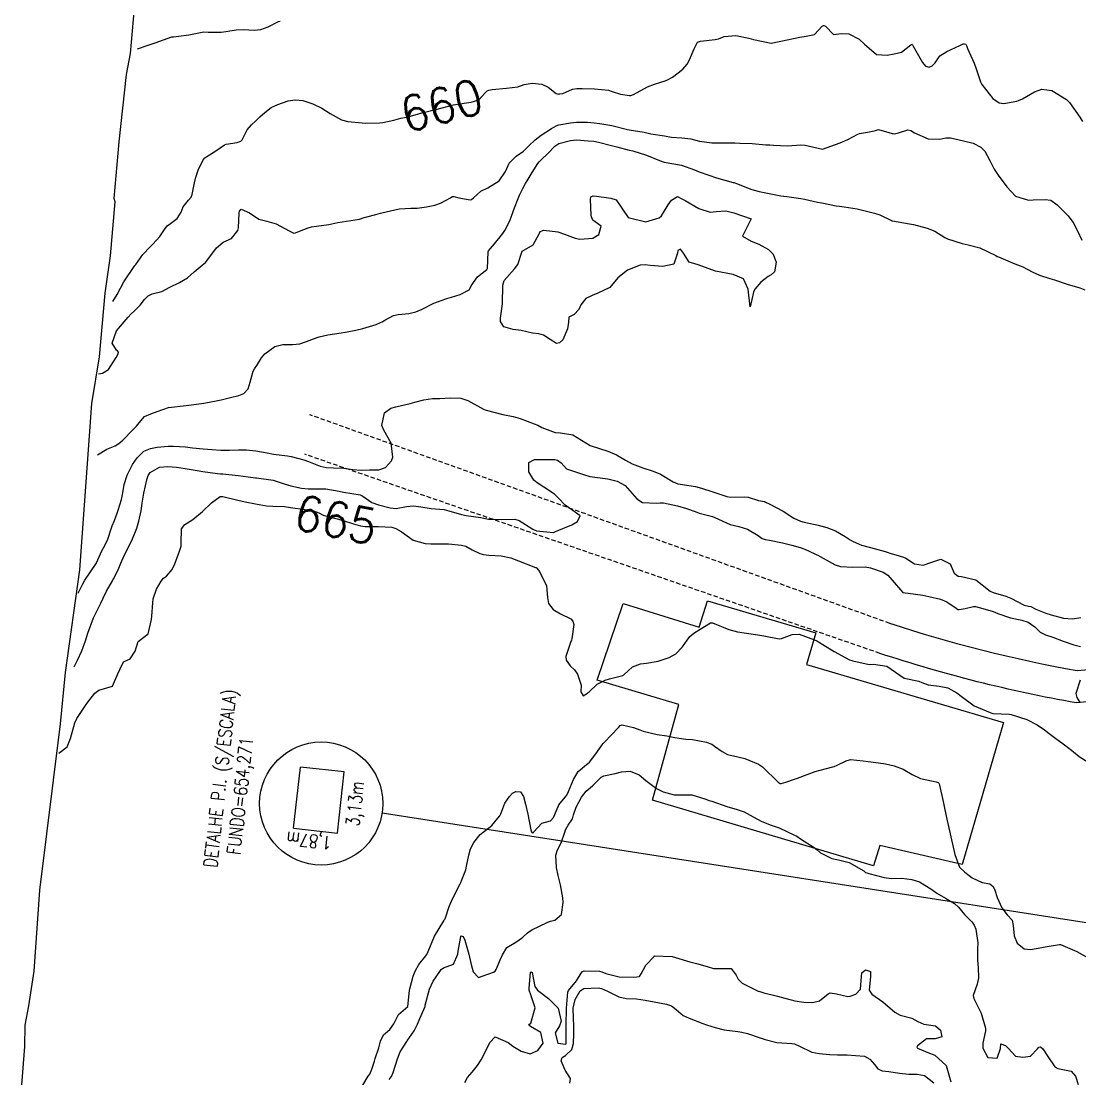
# Model space of a CAD drawing. Header units: metres. Extents: x 292545 to 299085, y 7450245 to 7463078.
# Drawn here: x 296449.6 to 296570, y 7460831.7 to 7460952 of the extents above; entities that cross this region are included whole.
import ezdxf
from ezdxf.enums import TextEntityAlignment as Align

# ---------------------------------------------------------------- set-up
doc = ezdxf.new("R2010")
doc.units = ezdxf.units.M
for name, pattern in [('CONTINUO', [0]), ('DASHED', [0.75, 0.5, -0.25]), ('TRACEJADO', [8.7, 8, -0.7])]:
    doc.linetypes.add(name, pattern=pattern)
for name, color, linetype in [('Area', 45, 'Continuous'), ('Cotas', 45, 'Continuous'), ('Curvas de Nivel 1m', 11, 'Continuous'), ('Curvas de Nivel 5m', 15, 'Continuous'), ('Edificações', 30, 'Continuous'), ('TEXTO', 45, 'Continuous'), ('Vias Primárias', 230, 'Continuous'), ('Vias Secundárias', 230, 'DASHED')]:
    doc.layers.add(name, color=color, linetype=linetype)
doc.styles.add('ROMANS', font='romans', dxfattribs={"height": 0.2})
doc.styles.add('Style-STANDARD', font='STANDARD.shx')

msp = doc.modelspace()

# ---------------------------------------------------------------- linework, layer by layer
at = {"layer": 'Area'}
msp.add_polyline3d([(296449.64, 7460830.06, 665.41), (296450.06, 7460835.43, 665.39), (296450.1, 7460837.83, 665.33), (296450.52, 7460840.04, 665.34), (296451.1, 7460843.97, 665.28), (296451.76, 7460853.19, 665.33), (296454.1, 7460872.1, 665.18), (296454.68, 7460877.95, 664.92), (296456.3, 7460889.61, 664.12), (296457.66, 7460908.54, 673.52), (296458.55, 7460913.82, 667.25), (296459.17, 7460921.08, 660.94), (296459.78, 7460925.3, 667.58), (296460.32, 7460931.46, 659.58), (296460.21, 7460931.83, 667.67), (296460.77, 7460938.28, 661.89), (296461.61, 7460945.94, 668.04), (296462.06, 7460948.32, 659.28), (296462.74, 7460956.11, 658.43)], dxfattribs=at)
at = {"layer": 'Curvas de Nivel 1m', "flags": 128}
for points, elevation in [([(296462.87, 7460948.86), (296463.96, 7460949.25), (296464.88, 7460949.54), (296466.78, 7460950.2), (296466.88, 7460950.22), (296466.96, 7460950.23), (296467.51, 7460950.29), (296468.71, 7460950.46), (296468.89, 7460950.5), (296470.39, 7460950.77), (296470.89, 7460950.76), (296472.37, 7460950.75), (296472.89, 7460950.82), (296474.09, 7460951.03), (296474.9, 7460951.05), (296476.12, 7460950.97), (296476.9, 7460951.05), (296477.7, 7460951.37), (296478.91, 7460951.96), (296479.07, 7460952)], 659), ([(296458.43, 7460911.9), (296458.87, 7460911.96), (296459.55, 7460912.39), (296460.45, 7460913.76), (296460.67, 7460914.16), (296460.7, 7460914.38), (296460.6, 7460914.52), (296460.47, 7460914.6), (296459.97, 7460915.39), (296460.49, 7460916.8), (296461.79, 7460918.36), (296462.16, 7460918.71), (296462.51, 7460919.08), (296463.16, 7460919.71), (296463.67, 7460920.34), (296464.09, 7460920.78), (296464.54, 7460921), (296465.61, 7460921.25), (296466.55, 7460921.74), (296467.64, 7460922.29), (296468.56, 7460922.81), (296469.32, 7460923.51), (296470.2, 7460924.26), (296470.41, 7460924.42), (296470.58, 7460924.57), (296471.33, 7460925.51), (296471.83, 7460926.24), (296472.61, 7460926.87), (296473.54, 7460927.29), (296474.28, 7460928.21), (296474.34, 7460928.5), (296474.43, 7460930.21), (296474.47, 7460930.4), (296474.66, 7460930.62), (296475.61, 7460930.2), (296476.64, 7460929.48), (296477.56, 7460929.26), (296478.63, 7460928.96), (296480.12, 7460928.15), (296480.62, 7460927.91), (296480.84, 7460927.92), (296481.29, 7460928.13), (296482.25, 7460928.5), (296482.63, 7460928.6), (296483.21, 7460928.7), (296484.63, 7460928.89), (296485.62, 7460929.1), (296486.63, 7460929.24), (296488.09, 7460929.5), (296488.64, 7460929.66), (296488.94, 7460929.74), (296489.96, 7460930.03), (296490.49, 7460930.18), (296490.65, 7460930.22), (296492.11, 7460930.55), (296492.65, 7460930.66), (296493.92, 7460930.72), (296494.65, 7460930.74), (296495.73, 7460930.88), (296496.66, 7460931.07), (296497.31, 7460931.3), (296498.44, 7460931.93), (296498.58, 7460932.03), (296498.67, 7460932.08), (296498.82, 7460932.07), (296499.39, 7460931.92), (296500.67, 7460931.7), (296500.84, 7460931.73), (296501.07, 7460931.9), (296501.91, 7460932.66), (296502.68, 7460933.04), (296503.98, 7460933.86), (296504.7, 7460934.9), (296504.98, 7460935.58), (296505.12, 7460935.85), (296505.91, 7460936.65), (296506.73, 7460937.23), (296507.05, 7460937.52), (296507.33, 7460937.82), (296508.05, 7460938.52), (296508.76, 7460939.03), (296509.92, 7460939.79), (296510.45, 7460940.1), (296510.77, 7460940.2), (296512.09, 7460940.45), (296512.77, 7460940.52), (296514.02, 7460940.5), (296514.77, 7460940.44), (296515.41, 7460940.37), (296516.77, 7460940.12), (296518.58, 7460939.69), (296518.76, 7460939.65), (296520.46, 7460939.37), (296520.76, 7460939.3), (296521.22, 7460939.19), (296522.76, 7460938.95), (296523.56, 7460938.82), (296524.75, 7460938.74), (296525.76, 7460938.61), (296526.75, 7460938.36), (296528.16, 7460938.16), (296528.75, 7460938.16), (296530.14, 7460938.17), (296530.75, 7460938.15), (296531.35, 7460938.14), (296532.75, 7460938.08), (296534.3, 7460937.95), (296534.75, 7460937.93), (296535.15, 7460937.9), (296536.75, 7460937.83), (296538.28, 7460937.92), (296538.75, 7460937.9), (296540.74, 7460937.43), (296542.75, 7460938.17), (296543.6, 7460938.55), (296544.76, 7460939.16), (296544.92, 7460939.21), (296545.83, 7460939.37), (296546.6, 7460939.53), (296546.77, 7460939.58), (296547.09, 7460939.68), (296548.26, 7460939.34), (296548.66, 7460939.23), (296548.76, 7460939.21), (296548.9, 7460939.19), (296549.37, 7460939.32), (296550.42, 7460939.66), (296550.77, 7460939.57), (296551.2, 7460939.31), (296552.76, 7460938.61), (296554.06, 7460938.57), (296554.76, 7460938.75), (296555.27, 7460938.74), (296556.75, 7460938.4), (296557.86, 7460938.11), (296558.74, 7460937.69), (296559.19, 7460937.21), (296559.77, 7460936.15), (296560.25, 7460935.19), (296560.71, 7460934.5), (296561.68, 7460933.18), (296562.68, 7460932.1), (296564.16, 7460931.66), (296564.67, 7460931.68), (296566.06, 7460931.73), (296566.67, 7460931.63), (296567.39, 7460931.11), (296568.65, 7460929.85), (296568.98, 7460929.43), (296569.22, 7460929.09), (296569.72, 7460928.17), (296570.2, 7460927.08)], 661), ([(296458.31, 7460902.69), (296459.39, 7460903.32), (296460.33, 7460903.72), (296460.74, 7460903.97), (296461.2, 7460904.37), (296462.35, 7460905.54), (296462.76, 7460905.95), (296463.07, 7460906.34), (296463.66, 7460907.05), (296464.37, 7460907.37), (296465.09, 7460907.61), (296466.38, 7460908.06), (296468.38, 7460908.28), (296470.13, 7460908.52), (296470.39, 7460908.56), (296471.82, 7460908.82), (296472.39, 7460908.94), (296473.43, 7460909.19), (296474.4, 7460909.44), (296474.96, 7460909.65), (296475.45, 7460910.2), (296475.68, 7460910.94), (296476.03, 7460912.19), (296476.18, 7460912.45), (296476.44, 7460912.84), (296476.94, 7460913.7), (296477.32, 7460914.18), (296478.47, 7460915.01), (296479.38, 7460915.25), (296480.47, 7460915.24), (296481.3, 7460915.3), (296482.48, 7460915.74), (296482.74, 7460915.86), (296483.51, 7460916.1), (296484.49, 7460916.32), (296486, 7460916.56), (296486.49, 7460916.65), (296487.68, 7460916.87), (296488.49, 7460917.04), (296489.99, 7460917.52), (296490.5, 7460917.72), (296490.69, 7460917.82), (296490.99, 7460918.02), (296491.98, 7460918.53), (296492.51, 7460918.66), (296493.72, 7460918.77), (296494.52, 7460918.95), (296495.23, 7460919.25), (296496.53, 7460919.95), (296498.02, 7460920.46), (296498.54, 7460920.62), (296499.54, 7460920.91), (296500.55, 7460921.44), (296500.73, 7460921.72), (296500.8, 7460921.9), (296501.53, 7460922.93), (296502.57, 7460923.75), (296502.63, 7460923.82), (296502.65, 7460923.88), (296502.72, 7460925.76), (296502.76, 7460925.88), (296503.44, 7460926.69), (296504.39, 7460927.85), (296504.63, 7460928.2), (296505.18, 7460929.3), (296505.39, 7460929.84), (296505.73, 7460930.77), (296506.13, 7460931.84), (296506.29, 7460932.22), (296506.68, 7460932.97), (296506.98, 7460933.53), (296507.14, 7460933.83), (296507.72, 7460934.8), (296508.38, 7460935.81), (296508.52, 7460936), (296508.72, 7460936.2), (296509.53, 7460937), (296510.29, 7460937.79), (296510.75, 7460938.08), (296512.07, 7460938.44), (296512.75, 7460938.49), (296514.09, 7460938.41), (296514.75, 7460938.35), (296515.28, 7460938.26), (296516.74, 7460937.88), (296517.36, 7460937.7), (296518.74, 7460937.33), (296519.18, 7460937.24), (296520.73, 7460936.78), (296522.21, 7460936.15), (296522.72, 7460935.98), (296524.71, 7460935.62), (296526.19, 7460935.08), (296526.71, 7460934.88), (296527.8, 7460934.48), (296528.7, 7460934.18), (296530.59, 7460933.66), (296530.69, 7460933.64), (296530.76, 7460933.62), (296530.94, 7460933.55), (296532.2, 7460933.04), (296532.69, 7460932.87), (296533.54, 7460932.65), (296534.68, 7460932.41), (296536.01, 7460932.15), (296536.67, 7460932.06), (296538.27, 7460931.85), (296538.67, 7460931.77), (296540.18, 7460931.43), (296540.66, 7460931.34), (296542.28, 7460931.02), (296542.66, 7460930.95), (296543.18, 7460930.88), (296544.66, 7460930.68), (296545.57, 7460930.45), (296546.65, 7460930.16), (296547.26, 7460929.97), (296548.56, 7460929.33), (296548.62, 7460929.31), (296548.64, 7460929.3), (296548.68, 7460929.29), (296550.64, 7460928.96), (296551.08, 7460928.87), (296552.63, 7460928.45), (296553.49, 7460928.13), (296554.62, 7460927.41), (296554.93, 7460927.26), (296556.61, 7460926.71), (296557.29, 7460926.55), (296558.61, 7460926.22), (296560.45, 7460925.34), (296560.59, 7460925.25), (296560.72, 7460925.19), (296562.59, 7460924.42), (296563.49, 7460924.06), (296564.58, 7460923.51), (296565.4, 7460923.13), (296566.57, 7460922.74), (296567.11, 7460922.57), (296568.56, 7460922.11), (296569.97, 7460921.66), (296570.55, 7460921.44)], 662), ([(296456.13, 7460886.95), (296456.61, 7460887.96), (296456.89, 7460888.42), (296458.17, 7460890.34), (296458.19, 7460890.38), (296458.2, 7460890.4), (296458.8, 7460891.79), (296459.14, 7460892.39), (296459.5, 7460893.1), (296459.91, 7460894.38), (296459.99, 7460894.62), (296460.23, 7460895.22), (296460.55, 7460896.07), (296460.66, 7460896.38), (296461.04, 7460897.6), (296461.19, 7460898.37), (296461.35, 7460899.3), (296461.68, 7460900.37), (296462.31, 7460901.59), (296462.81, 7460902.35), (296463.57, 7460903.09), (296464.33, 7460903.41), (296465.11, 7460903.55), (296466.33, 7460903.69), (296466.94, 7460903.69), (296468.33, 7460903.58), (296469.11, 7460903.5), (296470.33, 7460903.37), (296471.3, 7460903.28), (296472.33, 7460903.23), (296473.32, 7460903.23), (296474.33, 7460903.27), (296475.27, 7460903.26), (296476.33, 7460903.14), (296477.6, 7460902.9), (296478.32, 7460902.77), (296479.9, 7460902.57), (296480.32, 7460902.49), (296481.78, 7460902.13), (296482.31, 7460901.94), (296483.62, 7460901.41), (296484.3, 7460901.26), (296485.16, 7460901.22), (296486.3, 7460901.17), (296487.33, 7460901.03), (296488.3, 7460900.96), (296489.24, 7460900.98), (296490.3, 7460900.99), (296491.06, 7460901.26), (296491.75, 7460902.01), (296491.9, 7460902.43), (296491.69, 7460904.01), (296490.87, 7460905.51), (296490.63, 7460906.02), (296490.94, 7460907.45), (296491.66, 7460908.01), (296492.23, 7460908.16), (296492.39, 7460908.19), (296493.85, 7460908.53), (296494.39, 7460908.67), (296495.43, 7460908.94), (296496.4, 7460909.08), (296497.23, 7460909.11), (296498.4, 7460909.16), (296499.61, 7460909.12), (296500.4, 7460908.88), (296502.2, 7460907.88), (296502.38, 7460907.8), (296502.5, 7460907.76), (296504.38, 7460907.27), (296505.58, 7460907.05), (296506.37, 7460906.83), (296507.95, 7460906.23), (296508.37, 7460906.05), (296508.81, 7460905.81), (296510.35, 7460905.24), (296510.95, 7460905.19), (296512.35, 7460904.96), (296514.33, 7460903.74), (296516.33, 7460903.12), (296517.31, 7460902.69), (296518.32, 7460902.09), (296519.09, 7460901.68), (296520.31, 7460901.2), (296521.48, 7460900.83), (296522.3, 7460900.48), (296523.77, 7460899.63), (296524.29, 7460899.41), (296524.55, 7460899.35), (296526.28, 7460899.07), (296526.99, 7460898.89), (296528.28, 7460898.5), (296529.85, 7460897.97), (296530.27, 7460897.87), (296531.89, 7460897.91), (296532.27, 7460897.87), (296533.45, 7460897.51), (296534.13, 7460897.37), (296534.26, 7460897.32), (296534.65, 7460897.11), (296536.25, 7460896.3), (296537.49, 7460895.47), (296538.24, 7460895.15), (296538.64, 7460895.05), (296540.23, 7460894.7), (296541.22, 7460894.43), (296542.22, 7460894.05), (296543.29, 7460893.39), (296543.86, 7460893.04), (296544.21, 7460892.85), (296545.17, 7460892.4), (296546.2, 7460892.15), (296547.86, 7460891.68), (296548.2, 7460891.58), (296548.38, 7460891.52), (296549.08, 7460891.33), (296549.93, 7460891.05), (296550.19, 7460890.93), (296551.18, 7460890.3), (296552.18, 7460890.13), (296553.04, 7460890.43), (296554.19, 7460890.82), (296555.24, 7460890.31), (296555.71, 7460889.25), (296556.17, 7460888.88), (296556.55, 7460888.85), (296558.16, 7460888.46), (296559.81, 7460887.2), (296560.14, 7460887.02), (296561.58, 7460886.62), (296562.14, 7460886.38), (296563.67, 7460885.61), (296564.13, 7460885.49), (296564.41, 7460885.43), (296564.99, 7460885.14), (296566.12, 7460884.69), (296566.74, 7460884.49), (296568.11, 7460884.13), (296569.16, 7460884.03), (296570.11, 7460884.18)], 663), ([(296455.66, 7460878.57), (296456.04, 7460879.33), (296456.54, 7460880.42), (296456.94, 7460881.54), (296457.22, 7460882.41), (296457.86, 7460884.16), (296457.96, 7460884.4), (296458.11, 7460884.67), (296458.7, 7460885.81), (296458.97, 7460886.39), (296459.34, 7460887.18), (296460.01, 7460888.38), (296460.06, 7460888.47), (296460.16, 7460888.64), (296460.73, 7460889.81), (296460.95, 7460890.37), (296461.33, 7460891.23), (296461.92, 7460892.36), (296462.01, 7460892.55), (296462.21, 7460892.96), (296462.8, 7460894.35), (296463.02, 7460895.14), (296463.28, 7460896.34), (296463.41, 7460897.19), (296463.6, 7460898.34), (296463.96, 7460900), (296464.06, 7460900.33), (296464.3, 7460900.67), (296465.35, 7460901.28), (296466.3, 7460901.38), (296467.28, 7460901.27), (296468.3, 7460901.13), (296469.64, 7460900.92), (296470.3, 7460900.81), (296471.96, 7460900.58), (296472.3, 7460900.54), (296472.57, 7460900.51), (296474.29, 7460900.34), (296475.46, 7460900.2), (296476.29, 7460900.09), (296476.4, 7460900.08), (296478.29, 7460899.8), (296479.54, 7460899.4), (296480.28, 7460899.15), (296481.5, 7460898.91), (296482.28, 7460898.83), (296483, 7460898.83), (296484.27, 7460898.81), (296485.78, 7460898.56), (296486.27, 7460898.46), (296488.16, 7460898.15), (296488.26, 7460898.12), (296488.37, 7460898.05), (296489.51, 7460897.28), (296490.25, 7460897.01), (296491.59, 7460896.67), (296492.25, 7460896.6), (296493.43, 7460896.81), (296494.25, 7460896.88), (296495.06, 7460896.77), (296496.25, 7460896.59), (296497.73, 7460896.46), (296498.25, 7460896.34), (296499.71, 7460895.92), (296500.24, 7460895.8), (296501.91, 7460895.56), (296502.24, 7460895.48), (296502.75, 7460895.36), (296504.24, 7460895.32), (296505.76, 7460895.36), (296506.24, 7460895.24), (296507.81, 7460894.23), (296508.23, 7460894.06), (296510.15, 7460893.87), (296510.22, 7460893.88), (296510.39, 7460893.96), (296512.23, 7460894.72), (296512.89, 7460895.1), (296513.19, 7460895.75), (296512.25, 7460896.43), (296511.47, 7460896.98), (296510.72, 7460897.78), (296510.27, 7460898.22), (296509.06, 7460899.02), (296508.29, 7460899.49), (296507.91, 7460899.81), (296507.36, 7460900.76), (296507.35, 7460901.82), (296507.99, 7460902.14), (296508.32, 7460902.15), (296509.97, 7460902.14), (296510.32, 7460902.14), (296510.61, 7460902.08), (296511.01, 7460901.78), (296511.62, 7460901.08), (296512.3, 7460900.88), (296513.58, 7460900.47), (296514.3, 7460900.23), (296516.01, 7460900.01), (296516.3, 7460899.95), (296516.48, 7460899.91), (296517.4, 7460899.7), (296518.29, 7460899.19), (296519.62, 7460897.68), (296520.26, 7460897.28), (296521.82, 7460897.21), (296522.26, 7460897.25), (296522.67, 7460897.22), (296524.26, 7460896.88), (296525.27, 7460896.59), (296526.25, 7460896.23), (296526.72, 7460896.07), (296528.24, 7460895.66), (296528.5, 7460895.57), (296530.23, 7460894.75), (296531.22, 7460894.55), (296532.22, 7460894.23), (296533.43, 7460893.51), (296533.89, 7460893.18), (296534.21, 7460893.07), (296534.72, 7460892.99), (296536.2, 7460892.67), (296537.25, 7460892.42), (296538.2, 7460892.16), (296538.72, 7460891.97), (296539.87, 7460891.43), (296540.08, 7460891.32), (296540.19, 7460891.27), (296540.48, 7460891.13), (296542.18, 7460890.2), (296542.77, 7460890), (296544.18, 7460889.93), (296545.6, 7460889.95), (296546.18, 7460889.84), (296547.62, 7460889.35), (296548.17, 7460889), (296549.6, 7460887.32), (296549.88, 7460887.05), (296550.14, 7460886.99), (296550.48, 7460886.97), (296552.14, 7460886.72), (296552.83, 7460886.58), (296554.13, 7460886.28), (296554.87, 7460885.99), (296555.94, 7460885.24), (296556.12, 7460885.12), (296556.27, 7460885.09), (296556.94, 7460885.23), (296557.9, 7460885.44), (296558.13, 7460885.44), (296558.97, 7460885.21), (296560.12, 7460884.86), (296560.65, 7460884.66), (296562.11, 7460884.14), (296563.38, 7460883.88), (296564.1, 7460883.66), (296564.87, 7460883.14), (296565.47, 7460882.51), (296566.08, 7460882.21), (296566.9, 7460881.94), (296568.08, 7460881.52), (296569.31, 7460881.09), (296570.07, 7460880.89)], 664), ([(296570.02, 7460877.08), (296569.54, 7460875.56), (296569.63, 7460875.08), (296569.99, 7460874.51)], 664), ([(296488.49, 7460831.02), (296489.1, 7460832.03), (296489.26, 7460832.25), (296489.49, 7460832.82), (296489.79, 7460833.74), (296489.89, 7460834.03), (296490.29, 7460835.25), (296490.49, 7460836.02), (296490.84, 7460836.72), (296491.55, 7460837.33), (296491.99, 7460838), (296492.52, 7460839.05), (296493.58, 7460839.95), (296493.8, 7460841.78), (296493.82, 7460841.98), (296494.2, 7460843.4), (296494.44, 7460843.97), (296494.85, 7460844.75), (296495.65, 7460845.71), (296495.75, 7460845.86), (296495.79, 7460845.96), (296495.89, 7460846.2), (296496.63, 7460847.95), (296497.69, 7460849.7), (296497.78, 7460849.84), (296497.83, 7460849.93), (296498.31, 7460851.33), (296498.56, 7460851.92), (296498.92, 7460852.73), (296499.53, 7460853.91), (296499.6, 7460854.06), (296499.75, 7460854.38), (296500.18, 7460855.49), (296500.28, 7460855.9), (296500.51, 7460857.18), (296500.73, 7460857.9), (296501.09, 7460858.61), (296501.81, 7460859.51), (296502.3, 7460859.88), (296503.13, 7460860.56), (296503.84, 7460861.36), (296504.06, 7460861.64), (296504.16, 7460861.86), (296504.63, 7460863.08), (296505.14, 7460863.85), (296505.51, 7460864.2), (296505.87, 7460864.41), (296506.41, 7460864.38), (296506.73, 7460863.83), (296506.98, 7460862.95), (296507.22, 7460861.82), (296507.59, 7460860.04), (296507.64, 7460859.81), (296507.72, 7460859.72), (296507.81, 7460859.73), (296507.86, 7460859.76), (296507.93, 7460859.81), (296508.84, 7460860.79), (296509.83, 7460861.07), (296510.17, 7460861.45), (296510.29, 7460861.79), (296510.74, 7460862.89), (296511.47, 7460863.77), (296511.66, 7460863.98), (296511.87, 7460864.39), (296512.43, 7460865.76), (296512.96, 7460866.69), (296513.91, 7460867.47), (296514.07, 7460867.58), (296514.23, 7460867.74), (296514.97, 7460868.68), (296515.7, 7460869.72), (296515.8, 7460869.86), (296515.94, 7460870.01), (296517.56, 7460871.7), (296517.74, 7460871.9), (296517.96, 7460871.99), (296519.24, 7460871.68), (296519.95, 7460871.43), (296520.34, 7460871.27), (296521.95, 7460870.87), (296523.05, 7460870.74), (296523.94, 7460870.53), (296525.19, 7460870.36), (296525.94, 7460870.31), (296527.53, 7460870), (296527.94, 7460869.88), (296528.14, 7460869.78), (296528.44, 7460869.57), (296529.31, 7460868.94), (296529.92, 7460868.61), (296531.12, 7460868.34), (296531.92, 7460868.16), (296533.46, 7460867.51), (296533.91, 7460867.2), (296535.7, 7460865.48), (296535.79, 7460865.39), (296535.88, 7460865.32), (296536.05, 7460865.31), (296536.57, 7460865.47), (296537.55, 7460865.8), (296537.89, 7460865.93), (296538.99, 7460866.35), (296539.9, 7460866.68), (296540.47, 7460866.85), (296541.91, 7460867.2), (296542.07, 7460867.25), (296542.41, 7460867.41), (296543.41, 7460867.9), (296543.91, 7460868.03), (296545.36, 7460867.91), (296545.91, 7460867.83), (296547.66, 7460867.59), (296547.91, 7460867.55), (296548.87, 7460867.33), (296549.9, 7460866.95), (296550.92, 7460866.33), (296551.89, 7460865.88), (296553.66, 7460865.5), (296553.88, 7460865.43), (296553.97, 7460865.35), (296554, 7460865.27), (296554.04, 7460865.11), (296554.45, 7460863.26), (296554.61, 7460862.51), (296554.85, 7460861.26), (296555.15, 7460859.92), (296555.31, 7460859.26), (296555.79, 7460857.25), (296556.31, 7460855.79), (296556.9, 7460855.23), (296557.41, 7460854.87), (296557.76, 7460854.59), (296558.89, 7460854.07), (296559.75, 7460853.89), (296560.15, 7460853.59), (296560.34, 7460853.19), (296560.58, 7460852.34), (296561.13, 7460851.19), (296561.71, 7460850.39), (296562.31, 7460849.78), (296562.39, 7460849.17), (296562.51, 7460848), (296562.86, 7460847.16), (296563.66, 7460846.52), (296564.37, 7460846.43), (296565.67, 7460846.67), (296566.06, 7460846.73), (296567.67, 7460847), (296567.77, 7460847), (296569.66, 7460846.23), (296571.64, 7460845.06)], 666), ([(296491.48, 7460831.67), (296491.75, 7460832.01), (296491.92, 7460832.44), (296492.41, 7460834), (296492.72, 7460834.79), (296493.48, 7460835.98), (296493.53, 7460836.05), (296494.31, 7460837.21), (296494.68, 7460837.97), (296494.94, 7460838.59), (296495.56, 7460839.96), (296495.57, 7460839.98), (296495.58, 7460840.11), (296496.04, 7460841.95), (296496.49, 7460842.83), (296497.23, 7460843.94), (296497.39, 7460844.17), (296497.63, 7460844.36), (296498.77, 7460844.78), (296499.28, 7460845.91), (296499.33, 7460846.24), (296499.6, 7460847.91), (296499.62, 7460847.97), (296499.67, 7460848.01), (296499.88, 7460847.91), (296500.07, 7460847.51), (296500.52, 7460845.9), (296500.8, 7460844.73), (296501.03, 7460843.9), (296501.62, 7460843.25), (296503.34, 7460843.86), (296503.52, 7460843.97), (296503.63, 7460844.15), (296504.14, 7460845.36), (296504.34, 7460845.85), (296504.85, 7460846.66), (296505.67, 7460847.18), (296506.1, 7460847.41), (296506.65, 7460847.83), (296507.18, 7460848.32), (296507.68, 7460848.66), (296509.42, 7460849.53), (296509.69, 7460849.63), (296509.82, 7460849.67), (296510.32, 7460849.78), (296511.06, 7460850.42), (296511.26, 7460851.77), (296511.21, 7460852.3), (296510.94, 7460853.78), (296510.68, 7460854.85), (296510.49, 7460855.78), (296510.42, 7460857.15), (296510.62, 7460857.78), (296511.02, 7460858.56), (296511.44, 7460859.77), (296511.53, 7460860.06), (296511.82, 7460860.57), (296512.3, 7460861.3), (296512.44, 7460861.76), (296512.73, 7460862.63), (296513.32, 7460863.75), (296513.87, 7460864.46), (296514.57, 7460865.04), (296515.28, 7460865.73), (296515.58, 7460866.03), (296515.89, 7460866.18), (296517.15, 7460866.45), (296517.9, 7460866.65), (296518.87, 7460866.71), (296519.89, 7460866.3), (296520.65, 7460865.66), (296521.87, 7460864.73), (296522.61, 7460864.37), (296523.87, 7460864.02), (296525.44, 7460864.03), (296525.87, 7460864.01), (296527.37, 7460863.58), (296527.86, 7460863.4), (296528.14, 7460863.3), (296529.85, 7460862.69), (296531.02, 7460862.37), (296531.84, 7460862.08), (296532.86, 7460861.52), (296533.83, 7460860.98), (296534.91, 7460860.58), (296535.82, 7460860.28), (296537.56, 7460859.46), (296537.81, 7460859.31), (296538.22, 7460859.04), (296539.8, 7460858.03), (296540.12, 7460857.76), (296540.51, 7460857.43), (296541.78, 7460856.79), (296542.55, 7460856.64), (296543.78, 7460856.33), (296545.43, 7460855.37), (296545.61, 7460855.21), (296545.76, 7460855.16), (296546.01, 7460855.1), (296547.76, 7460854.61), (296548.56, 7460854.52), (296549.76, 7460854.54), (296550.87, 7460854.42), (296551.75, 7460854.12), (296553.15, 7460853.28), (296553.74, 7460852.86), (296554.73, 7460852.26), (296555.72, 7460851.67), (296556.19, 7460851.24), (296556.89, 7460850.41), (296557.7, 7460849.57), (296557.97, 7460849.22), (296558.15, 7460848.75), (296558.38, 7460847.21), (296558.36, 7460846.51), (296558.36, 7460845.21), (296558.44, 7460844.41), (296558.46, 7460843.21), (296558.32, 7460842.51), (296557.87, 7460841.22), (296557.94, 7460840.87), (296558.77, 7460839.21), (296559.27, 7460837.49), (296559.27, 7460837.2), (296558.94, 7460835.79), (296558.96, 7460835.21), (296559.51, 7460834.16), (296560.6, 7460834.1), (296560.95, 7460835.19), (296561.01, 7460835.71), (296561.53, 7460835.53), (296561.87, 7460835.17), (296562.68, 7460834.33), (296563.51, 7460834.21), (296564.36, 7460834.3), (296565.18, 7460835.13), (296565.32, 7460835.34), (296565.53, 7460835.37), (296565.78, 7460835.13), (296566.34, 7460834.29), (296567.13, 7460833.11), (296567.5, 7460832.91), (296569.01, 7460832.6), (296569.49, 7460832.04), (296569.79, 7460831.08)], 667), ([(296500.06, 7460831.32), (296500.39, 7460831.9), (296500.9, 7460832.48), (296501.5, 7460833.24), (296501.93, 7460833.88), (296502.47, 7460834.92), (296502.92, 7460835.87), (296503.54, 7460836.51), (296504.98, 7460835.85), (296505.53, 7460835.44), (296506.48, 7460834.87), (296507.51, 7460834.59), (296508.38, 7460834.95), (296508.98, 7460835.8), (296508.73, 7460836.99), (296507.55, 7460837.7), (296507.33, 7460837.82), (296507.44, 7460837.94), (296507.56, 7460838.07), (296508.05, 7460839.81), (296507.59, 7460841.29), (296507.4, 7460841.82), (296507.39, 7460842.04), (296507.55, 7460843.82), (296507.57, 7460843.87), (296507.62, 7460843.89), (296507.72, 7460843.82), (296508.04, 7460842.25), (296508.33, 7460841.81), (296509.59, 7460840.88), (296510.67, 7460839.78), (296511.02, 7460838.31), (296510.84, 7460837.78), (296510.36, 7460836.96), (296510.64, 7460835.78), (296511.53, 7460835.66), (296511.6, 7460835.71), (296511.61, 7460835.77), (296511.58, 7460837.74), (296511.58, 7460837.77), (296511.58, 7460837.8), (296511.63, 7460839.77), (296511.77, 7460841.6), (296511.84, 7460841.77), (296512.75, 7460842.89), (296513.3, 7460843.74), (296513.43, 7460843.94), (296513.63, 7460844.01), (296515.38, 7460843.97), (296515.63, 7460843.91), (296516.1, 7460843.72), (296517.62, 7460843.34), (296519.25, 7460843.31), (296519.62, 7460843.32), (296519.91, 7460843.37), (296520.13, 7460843.66), (296520.63, 7460844.66), (296521.58, 7460845.65), (296521.61, 7460845.69), (296521.65, 7460845.71), (296523.65, 7460845.63), (296525.64, 7460845.04), (296526.39, 7460844.84), (296527.63, 7460844.51), (296528.34, 7460844.28), (296529.63, 7460844.27), (296530.35, 7460844.27), (296530.91, 7460843.54), (296531.15, 7460843.07), (296531.61, 7460842.61), (296533.41, 7460841.7), (296533.6, 7460841.65), (296533.71, 7460841.61), (296534.05, 7460841.5), (296535.6, 7460841.14), (296536.04, 7460841.03), (296537.59, 7460840.6), (296538.6, 7460840.44), (296539.59, 7460840.43), (296540.4, 7460840.61), (296541.39, 7460841.41), (296541.6, 7460841.53), (296542.31, 7460841.4), (296543.6, 7460841.08), (296543.87, 7460841.12), (296544.53, 7460841.38), (296545.06, 7460841.93), (296545.18, 7460843.37), (296545.22, 7460843.78), (296545.63, 7460844.14), (296546.2, 7460843.94), (296546.19, 7460843.36), (296546.05, 7460841.8), (296546.34, 7460841.36), (296547.59, 7460840.51), (296548.95, 7460839.33), (296549.57, 7460838.97), (296550.9, 7460838.63), (296551.56, 7460838.26), (296552.24, 7460837.97), (296553.56, 7460837.75), (296554.16, 7460837.26), (296554.3, 7460836.5), (296553.54, 7460836.29), (296552.55, 7460836.27), (296551.53, 7460835.5), (296551.47, 7460835.35), (296551.48, 7460835.3), (296551.52, 7460835.22), (296552.9, 7460834.66), (296553.51, 7460834.44), (296554.8, 7460833.26), (296555.33, 7460831.41)], 668), ([(296512.02, 7460831.23), (296512.08, 7460831.76), (296511.49, 7460832.72), (296511.02, 7460833.77), (296511.12, 7460834.16), (296511.51, 7460834.39), (296512.22, 7460835.06), (296512.41, 7460835.76), (296512.45, 7460836.85), (296512.46, 7460837.76), (296512.42, 7460838.61), (296512.4, 7460839.76), (296512.6, 7460840.75), (296513.19, 7460841.75), (296513.61, 7460842.02), (296515.24, 7460842.09), (296515.61, 7460842.01), (296516.28, 7460841.71), (296517.59, 7460841.07), (296518.4, 7460840.88), (296519.59, 7460840.82), (296520.57, 7460840.68), (296521.59, 7460840.48), (296523, 7460840.22), (296523.58, 7460840.02), (296524.09, 7460839.62), (296524.89, 7460838.93), (296525.56, 7460838.62), (296527.11, 7460838.03), (296527.56, 7460837.87), (296528.53, 7460837.57), (296529.55, 7460837.31), (296531.12, 7460837.11), (296531.55, 7460837.05), (296532.19, 7460836.88), (296533.54, 7460836.43), (296534.23, 7460836.19), (296535.54, 7460835.87), (296537.24, 7460835.76), (296537.54, 7460835.72), (296538.11, 7460835.45), (296539.52, 7460834.78), (296540.35, 7460834.6), (296541.52, 7460834.5), (296542.44, 7460834.48), (296543.52, 7460834.46), (296544.5, 7460834.4), (296545.52, 7460834.3), (296546.13, 7460833.98), (296546.64, 7460833.35), (296547.01, 7460832.86), (296547.5, 7460832.63), (296548.26, 7460832.57), (296549.49, 7460832.37), (296550.54, 7460832.26), (296551.49, 7460832.27), (296552.34, 7460832.13), (296553.38, 7460831.27)], 669)]:
    msp.add_lwpolyline(points, dxfattribs=dict(at, elevation=elevation))
at = {"layer": 'Curvas de Nivel 1m', "elevation": 663, "flags": 128}
msp.add_lwpolyline([(296524.67, 7460931.82), (296524.81, 7460931.76), (296525.11, 7460931.61), (296526.66, 7460930.69), (296527.95, 7460930.28), (296528.65, 7460930.36), (296529.76, 7460930.45), (296530.65, 7460930.2), (296532.64, 7460929.52), (296531.62, 7460927.54), (296532.61, 7460926.99), (296533.48, 7460926.64), (296534.6, 7460926.03), (296535.13, 7460925.49), (296535.48, 7460924.59), (296535.27, 7460923.49), (296534.89, 7460923.17), (296534.57, 7460922.97), (296533.73, 7460922.34), (296533.04, 7460921.52), (296532.89, 7460921.17), (296532.52, 7460919.52), (296532.3, 7460921.52), (296531.76, 7460922.72), (296530.57, 7460923.2), (296528.57, 7460923.57), (296526.58, 7460924.31), (296525.56, 7460924.58), (296524.92, 7460925.62), (296524.6, 7460926.06), (296524.3, 7460925.92), (296524.26, 7460925.62), (296523.84, 7460924.37), (296522.58, 7460924.09), (296521.14, 7460924.22), (296520.58, 7460924.29), (296519.99, 7460924.26), (296518.57, 7460923.69), (296517.46, 7460922.8), (296516.55, 7460921.71), (296515.21, 7460921.06), (296514.54, 7460920.8), (296513.82, 7460920.46), (296513.27, 7460919.75), (296513.05, 7460919.22), (296512.51, 7460918.63), (296511.91, 7460918.36), (296511.84, 7460917.77), (296511.75, 7460917.02), (296511.2, 7460915.78), (296510.82, 7460915.44), (296510.48, 7460915.36), (296509.76, 7460915.8), (296509, 7460916.31), (296508.49, 7460916.43), (296507.78, 7460916.53), (296506.49, 7460916.82), (296505.58, 7460916.93), (296504.5, 7460917.26), (296504.14, 7460917.86), (296504.13, 7460918.24), (296504.36, 7460919.86), (296504.37, 7460920.02), (296504.39, 7460921.86), (296504.41, 7460922), (296504.56, 7460922.52), (296505.7, 7460923.84), (296506.09, 7460924.33), (296506.6, 7460925.83), (296507.85, 7460926.58), (296508.53, 7460927.81), (296508.55, 7460927.88), (296508.63, 7460928.1), (296509.07, 7460928.24), (296510.63, 7460928.04), (296511.4, 7460927.77), (296512.62, 7460927.31), (296513.16, 7460927.21), (296514.62, 7460927.34), (296515.32, 7460927.73), (296515.58, 7460928.68), (296514.64, 7460929.36), (296514.47, 7460929.74), (296514.45, 7460929.93), (296514.35, 7460931.74), (296514.39, 7460932.03), (296514.68, 7460932.13), (296515.04, 7460932.1), (296516.67, 7460931.88), (296517.26, 7460931.7), (296518.64, 7460929.69), (296520.64, 7460929.17), (296522.18, 7460929.65), (296522.42, 7460929.87), (296522.65, 7460930.24), (296523.17, 7460931.13), (296523.57, 7460931.63), (296524.24, 7460932.06)], close=True, dxfattribs=at)
at = {"layer": 'Curvas de Nivel 5m', "flags": 128}
for points, elevation in [([(296460.07, 7460920.14), (296460.54, 7460920.92), (296461.32, 7460922.37), (296462.57, 7460924.22), (296462.64, 7460924.29), (296462.69, 7460924.35), (296463.47, 7460925.46), (296464.31, 7460926.33), (296464.46, 7460926.48), (296464.61, 7460926.63), (296465.42, 7460927.52), (296465.95, 7460928.32), (296466.23, 7460928.71), (296466.63, 7460928.99), (296467.38, 7460929.55), (296467.82, 7460930.29), (296468.07, 7460930.87), (296468.67, 7460931.64), (296468.95, 7460931.99), (296469.06, 7460932.28), (296469.33, 7460933.63), (296469.5, 7460934.27), (296469.79, 7460935.19), (296470.35, 7460936.26), (296470.52, 7460936.46), (296470.73, 7460936.61), (296471.76, 7460937.27), (296472.74, 7460937.92), (296472.96, 7460938.01), (296474.18, 7460938.22), (296474.61, 7460938.35), (296474.75, 7460938.52), (296475.33, 7460939.63), (296475.82, 7460940.2), (296476.3, 7460940.66), (296476.78, 7460941.11), (296477.33, 7460941.63), (296478.07, 7460942.17), (296478.8, 7460942.53), (296480, 7460942.95), (296480.8, 7460943.05), (296481.65, 7460942.97), (296482.8, 7460942.61), (296483.82, 7460942.1), (296484.78, 7460941.49), (296486.05, 7460940.8), (296486.77, 7460940.6), (296488.39, 7460940.43), (296488.77, 7460940.41), (296490.36, 7460940.43), (296490.77, 7460940.47), (296492.02, 7460940.76), (296492.78, 7460940.96), (296493.63, 7460941.13), (296494.79, 7460941.47), (296495.17, 7460941.58), (296496.79, 7460941.95), (296498.8, 7460942.49), (296500.01, 7460942.69), (296500.8, 7460942.78), (296501.66, 7460943.04), (296502.41, 7460943.88), (296502.62, 7460944.07), (296502.82, 7460944.15), (296503.18, 7460944.24), (296504.82, 7460944.37), (296506.11, 7460944.55), (296506.82, 7460944.78), (296507.71, 7460944.94), (296508.82, 7460944.84), (296509.53, 7460944.51), (296510.44, 7460943.79), (296510.73, 7460943.7), (296510.81, 7460943.72), (296510.86, 7460943.73), (296511.21, 7460943.78), (296512.31, 7460944.27), (296512.82, 7460944.36), (296513.4, 7460944.34), (296514.82, 7460944.32), (296516.39, 7460944.14), (296516.82, 7460944), (296517.78, 7460943.7), (296518.81, 7460943.53), (296518.95, 7460943.55), (296519.23, 7460943.68), (296520.82, 7460944.52), (296521.65, 7460944.82), (296522.83, 7460945.22), (296523.13, 7460945.34), (296523.67, 7460945.63), (296524.33, 7460946.14), (296524.85, 7460946.53), (296525.35, 7460947.12), (296525.6, 7460947.61), (296526.14, 7460948.87), (296526.51, 7460949.6), (296526.88, 7460949.73), (296528.54, 7460949.91), (296528.89, 7460950), (296529.57, 7460950.24), (296530.89, 7460950.38), (296532.35, 7460950.07), (296532.89, 7460949.91), (296534.88, 7460949.5), (296536.89, 7460949.9), (296538.16, 7460950.18), (296538.89, 7460950.3), (296539.83, 7460950.5), (296540.68, 7460951.43), (296540.83, 7460951.5), (296540.9, 7460951.5), (296541.07, 7460951.43), (296541.97, 7460950.49), (296542.89, 7460950.58), (296543.73, 7460950.56), (296544.89, 7460949.97), (296545.5, 7460949.37), (296546.87, 7460948.22), (296548.07, 7460948.14), (296548.87, 7460948.27), (296549.71, 7460948.48), (296550.79, 7460949.31), (296550.84, 7460949.35), (296550.88, 7460949.37), (296550.93, 7460949.36), (296550.97, 7460949.31), (296551.04, 7460949.14), (296552.1, 7460947.29), (296552.45, 7460946.89), (296552.85, 7460946.76), (296553.21, 7460946.91), (296553.52, 7460947.27), (296554.08, 7460948.06), (296554.87, 7460948.54), (296555.37, 7460948.76), (296556.36, 7460949.25), (296556.72, 7460949.41), (296556.88, 7460949.43), (296557.02, 7460949.37), (296557.09, 7460949.24), (296557.22, 7460948.9), (296557.96, 7460947.22), (296558.21, 7460946.58), (296558.67, 7460945.21), (296558.71, 7460945.09), (296558.83, 7460944.78), (296560.08, 7460943.2), (296560.81, 7460942.72), (296561.36, 7460942.63), (296562.81, 7460942.92), (296563, 7460942.97), (296563.45, 7460943.16), (296564.82, 7460943.95), (296565.67, 7460944.28), (296566.82, 7460944.1), (296568.45, 7460943.1), (296568.81, 7460942.74), (296569.98, 7460941.08), (296570.29, 7460940.59)], 660), ([(296453.91, 7460868.75), (296454.87, 7460869.49), (296455.23, 7460870.44), (296455.74, 7460872.21), (296455.97, 7460872.71), (296457.11, 7460874.41), (296457.48, 7460874.91), (296458, 7460875.59), (296458.47, 7460875.93), (296460.01, 7460876.38), (296460.62, 7460877.79), (296460.89, 7460878.37), (296461.26, 7460879.14), (296462.04, 7460879.51), (296462.59, 7460880.35), (296462.95, 7460881.46), (296464.08, 7460882.33), (296464.44, 7460883.98), (296464.49, 7460884.33), (296464.59, 7460885.85), (296464.65, 7460886.32), (296465.03, 7460887.43), (296465.56, 7460888.32), (296465.82, 7460888.65), (296466.16, 7460888.9), (296466.81, 7460889.66), (296467.12, 7460890.3), (296467.64, 7460891.74), (296467.81, 7460892.29), (296467.82, 7460892.66), (296467.87, 7460894.29), (296468.23, 7460894.75), (296469.17, 7460895.33), (296470.24, 7460896.26), (296471.27, 7460897.24), (296472.27, 7460897.94), (296472.55, 7460897.96), (296474.26, 7460897.54), (296475.12, 7460897.34), (296476.26, 7460897.1), (296477.53, 7460896.9), (296478.25, 7460896.87), (296479.59, 7460896.81), (296480.25, 7460896.71), (296481.9, 7460896.47), (296482.25, 7460896.45), (296482.56, 7460896.43), (296483.48, 7460896.1), (296483.98, 7460895.83), (296484.24, 7460895.74), (296485.57, 7460895.41), (296486.23, 7460895.24), (296487.43, 7460894.86), (296488.23, 7460894.6), (296488.73, 7460894.54), (296490.23, 7460894.54), (296491.78, 7460894.45), (296492.23, 7460894.32), (296492.85, 7460893.99), (296494.21, 7460893), (296495.55, 7460892.61), (296496.2, 7460892.58), (296497.56, 7460892.58), (296498.2, 7460892.57), (296499.7, 7460892.41), (296500.2, 7460892.29), (296500.92, 7460891.9), (296501.77, 7460891.46), (296502.19, 7460891.34), (296502.79, 7460891.27), (296504.19, 7460891.22), (296505.3, 7460890.96), (296506.18, 7460890.64), (296508.1, 7460889.89), (296508.17, 7460889.86), (296508.27, 7460889.81), (296508.55, 7460889.42), (296509.34, 7460887.8), (296509.48, 7460886.45), (296509.57, 7460885.8), (296510.12, 7460885.12), (296510.93, 7460884.6), (296512.11, 7460884.04), (296512.36, 7460883.76), (296512.46, 7460883.4), (296512.24, 7460881.76), (296512.2, 7460881.63), (296512.07, 7460881.34), (296511.57, 7460879.77), (296511.61, 7460879.33), (296512.04, 7460878.7), (296512.53, 7460878.25), (296512.87, 7460877.76), (296513.28, 7460876.48), (296513.25, 7460875.75), (296513.53, 7460875.27), (296514, 7460875.57), (296514.1, 7460875.65), (296514.21, 7460875.74), (296515.12, 7460876.63), (296516.02, 7460877.07), (296516.53, 7460877.21), (296518.03, 7460877.61), (296518.09, 7460877.64), (296518.14, 7460877.69), (296519.12, 7460878.6), (296520.05, 7460878.93), (296520.71, 7460879), (296522.05, 7460879.22), (296523.3, 7460879.63), (296524.06, 7460880.08), (296524.83, 7460880.85), (296525.35, 7460881.61), (296525.64, 7460882.04), (296526.09, 7460882.43), (296526.81, 7460882.88), (296527.99, 7460883.57), (296528.1, 7460883.6), (296528.22, 7460883.57), (296530.09, 7460882.81), (296531.05, 7460882.57), (296532.09, 7460882.43), (296533.38, 7460882.22), (296534.08, 7460882.09), (296535.79, 7460881.77), (296536.08, 7460881.79), (296537.29, 7460882.26), (296538.09, 7460882.29), (296539.84, 7460881.67), (296540.07, 7460881.55), (296540.27, 7460881.43), (296542.06, 7460880.34), (296543.8, 7460879.39), (296544.05, 7460879.29), (296544.19, 7460879.25), (296546.05, 7460878.86), (296546.52, 7460878.88), (296548.04, 7460878.66), (296550.02, 7460877.31), (296551.68, 7460876.95), (296552.02, 7460876.82), (296552.76, 7460876.54), (296554.01, 7460876.37), (296554.96, 7460876.21), (296556.01, 7460875.64), (296556.48, 7460875.24), (296557.99, 7460874.13), (296559.79, 7460873.4), (296559.98, 7460873.32), (296560.08, 7460873.29), (296561.97, 7460873.2), (296562.18, 7460873.17), (296563.97, 7460872.59), (296565.13, 7460871.97), (296565.96, 7460871.41), (296566.11, 7460871.29), (296566.33, 7460871.12), (296567.25, 7460870.42), (296567.94, 7460869.94), (296569.03, 7460869.09), (296569.92, 7460868.39), (296571.67, 7460867.29)], 665)]:
    msp.add_lwpolyline(points, dxfattribs=dict(at, elevation=elevation))
at = {"layer": 'Edificações'}
msp.add_lwpolyline([(296561.31, 7460872.25), (296556.6, 7460856.1), (296547.26, 7460858.28), (296546.52, 7460855.97), (296521.4, 7460863.42), (296524.39, 7460874.3), (296515.13, 7460877.07), (296518.07, 7460885.8), (296526.71, 7460883.08), (296527.66, 7460886.08), (296539.98, 7460882.46), (296538.91, 7460878.84)], close=True, dxfattribs=at)
at = {"layer": 'TEXTO', "linetype": 'TRACEJADO', "flags": 128}
msp.add_lwpolyline([(296480.61, 7460860.23), (296481.38, 7460867.19)], dxfattribs=at)
at = {"layer": 'TEXTO', "linetype": 'CONTINUO'}
for points in [[(296480.61, 7460860.23, 0), (296485.58, 7460859.68, 0), (296486.35, 7460866.64, 0), (296481.38, 7460867.19, 0)], [(296651.97, 7460836.82, 0), (296490.66, 7460861.96, 0)]]:
    msp.add_polyline3d(points, dxfattribs=at)
msp.add_circle((296483.75, 7460863.04), 7, dxfattribs=at)
at = {"layer": 'Vias Primárias'}
for points in [[(296661.44, 7460834.97), (296659.73, 7460834.99), (296650.91, 7460835.84, -0.232753), (296636.92, 7460844.48, -0.063534), (296629.34, 7460860.88, 0.076712), (296619.48, 7460880.79, 0.424525), (296608.5, 7460882.51, -0.046071), (296569.59, 7460874.48, -0.035913), (296547.26, 7460880.11, -0.035913)], [(296596.77, 7460883, -0.032404), (296569.7, 7460878.11, -0.035086), (296548.39, 7460883.52)]]:
    msp.add_lwpolyline(points, format="xyb", dxfattribs=at)
at = {"layer": 'Vias Secundárias'}
for points in [[(296548.39, 7460883.52), (296482.47, 7460907.24)], [(296547.26, 7460880.11), (296481.88, 7460902.75)]]:
    msp.add_lwpolyline(points, dxfattribs=at)

# ---------------------------------------------------------------- texts
at = {"layer": 'Cotas', "style": 'Style-STANDARD'}
for s, rotation, p in [('660', 14.6671, (296497.41, 7460942.41, 660)), ('665', 348.5755, (296485.42, 7460895.33, 665))]:
    msp.add_text(s, height=4, rotation=rotation, dxfattribs=at).set_placement(p, align=Align.MIDDLE_CENTER)
at = {"layer": 'TEXTO', "style": 'ROMANS', "width": 0.8}
for s, rotation, p in [('DETALHE P.I. (S/ESCALA)', 83.6804, (296471.88, 7460855.71)), ('FUNDO=654,271', 83.6804, (296474.53, 7460857.16)), ('3,13m', 83.6804, (296488.04, 7460860.39)), ('1,87m', 173.6804, (296485, 7460859.28))]:
    msp.add_text(s, height=1.5, rotation=rotation, dxfattribs=at).set_placement(p)

doc.saveas('drawing.dxf')
